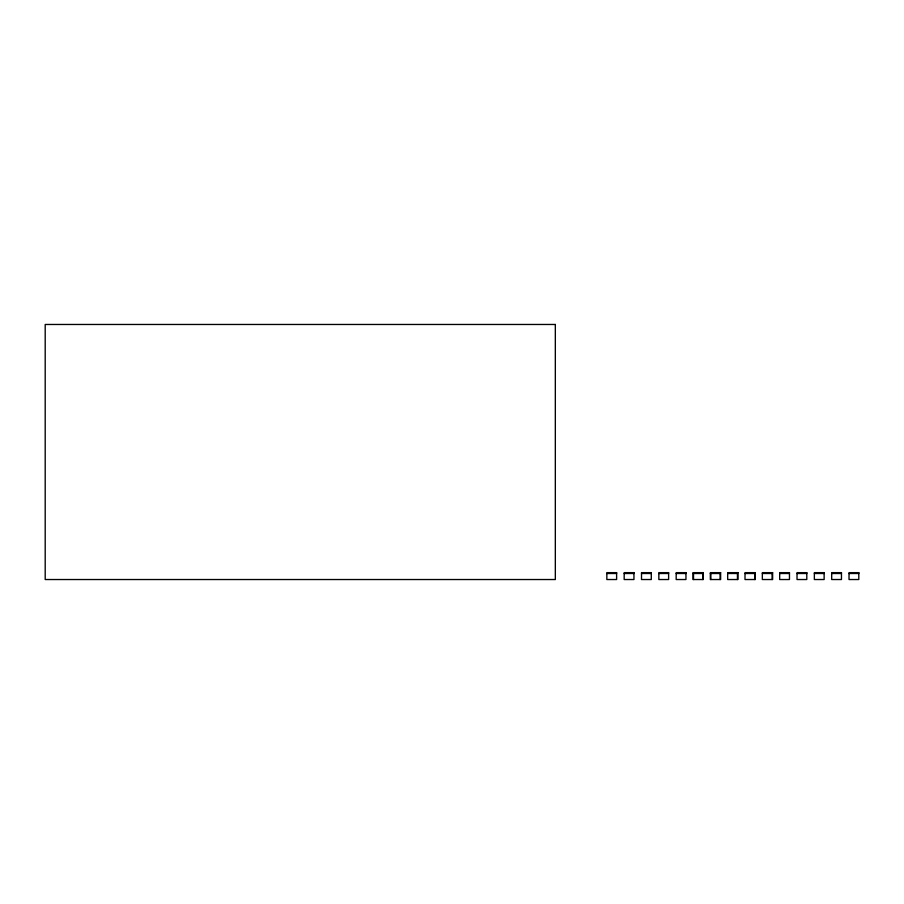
<?xml version="1.0" encoding="UTF-8"?>
<svg xmlns="http://www.w3.org/2000/svg" width="904" height="904" viewBox="0 0 904 904"><rect width="100%" height="100%" fill="white"/><g stroke="black" fill="none" stroke-linecap="round" stroke-linejoin="round"><path stroke-width="1.36" d="M606.844 573.498L616.618 573.498M624.178 573.498L633.953 573.498M641.512 573.498L651.287 573.498M658.846 573.498L668.621 573.498M676.181 573.498L685.955 573.498M693.006 573.498L702.781 573.498M710.341 573.498L720.115 573.498M727.675 573.498L737.449 573.498M745.009 573.498L754.795 573.498M762.343 573.498L772.129 573.498M779.677 573.498L789.463 573.498M797.023 573.498L806.797 573.498M814.357 573.498L824.132 573.498M831.691 573.498L841.466 573.498M849.025 573.498L858.8 573.498M772.129 572.65L772.129 579.532M754.795 572.65L754.795 579.532M737.449 572.65L737.449 579.532M720.115 572.65L720.115 579.532M710.849 572.65L710.849 579.532M702.781 572.65L702.781 579.532M693.515 572.65L693.515 579.532M555.327 324.468L45.2 324.468L45.2 579.532L555.327 579.532L555.327 324.468M616.618 572.65L606.844 572.65L606.844 579.532L616.618 579.532L616.618 572.65M633.953 572.65L624.178 572.65L624.178 579.532L633.953 579.532L633.953 572.65M651.287 572.65L641.512 572.65L641.512 579.532L651.287 579.532L651.287 572.65M668.621 572.65L658.846 572.65L658.846 579.532L668.621 579.532L668.621 572.65M685.955 572.65L676.181 572.65L676.181 579.532L685.955 579.532L685.955 572.65M703.289 572.65L693.006 572.65L693.006 579.532L703.289 579.532L703.289 572.65M720.635 572.65L710.341 572.65L710.341 579.532L720.635 579.532L720.635 572.65M737.969 572.65L727.675 572.65L727.675 579.532L737.969 579.532L737.969 572.65M755.303 572.65L745.009 572.65L745.009 579.532L755.303 579.532L755.303 572.65M772.637 572.65L762.343 572.65L762.343 579.532L772.637 579.532L772.637 572.65M789.463 572.65L779.677 572.65L779.677 579.532L789.463 579.532L789.463 572.65M806.797 572.65L797.023 572.65L797.023 579.532L806.797 579.532L806.797 572.65M824.132 572.65L814.357 572.65L814.357 579.532L824.132 579.532L824.132 572.65M841.466 572.65L831.691 572.65L831.691 579.532L841.466 579.532L841.466 572.65M858.8 572.65L849.025 572.65L849.025 579.532L858.8 579.532L858.8 572.65"/></g></svg>
